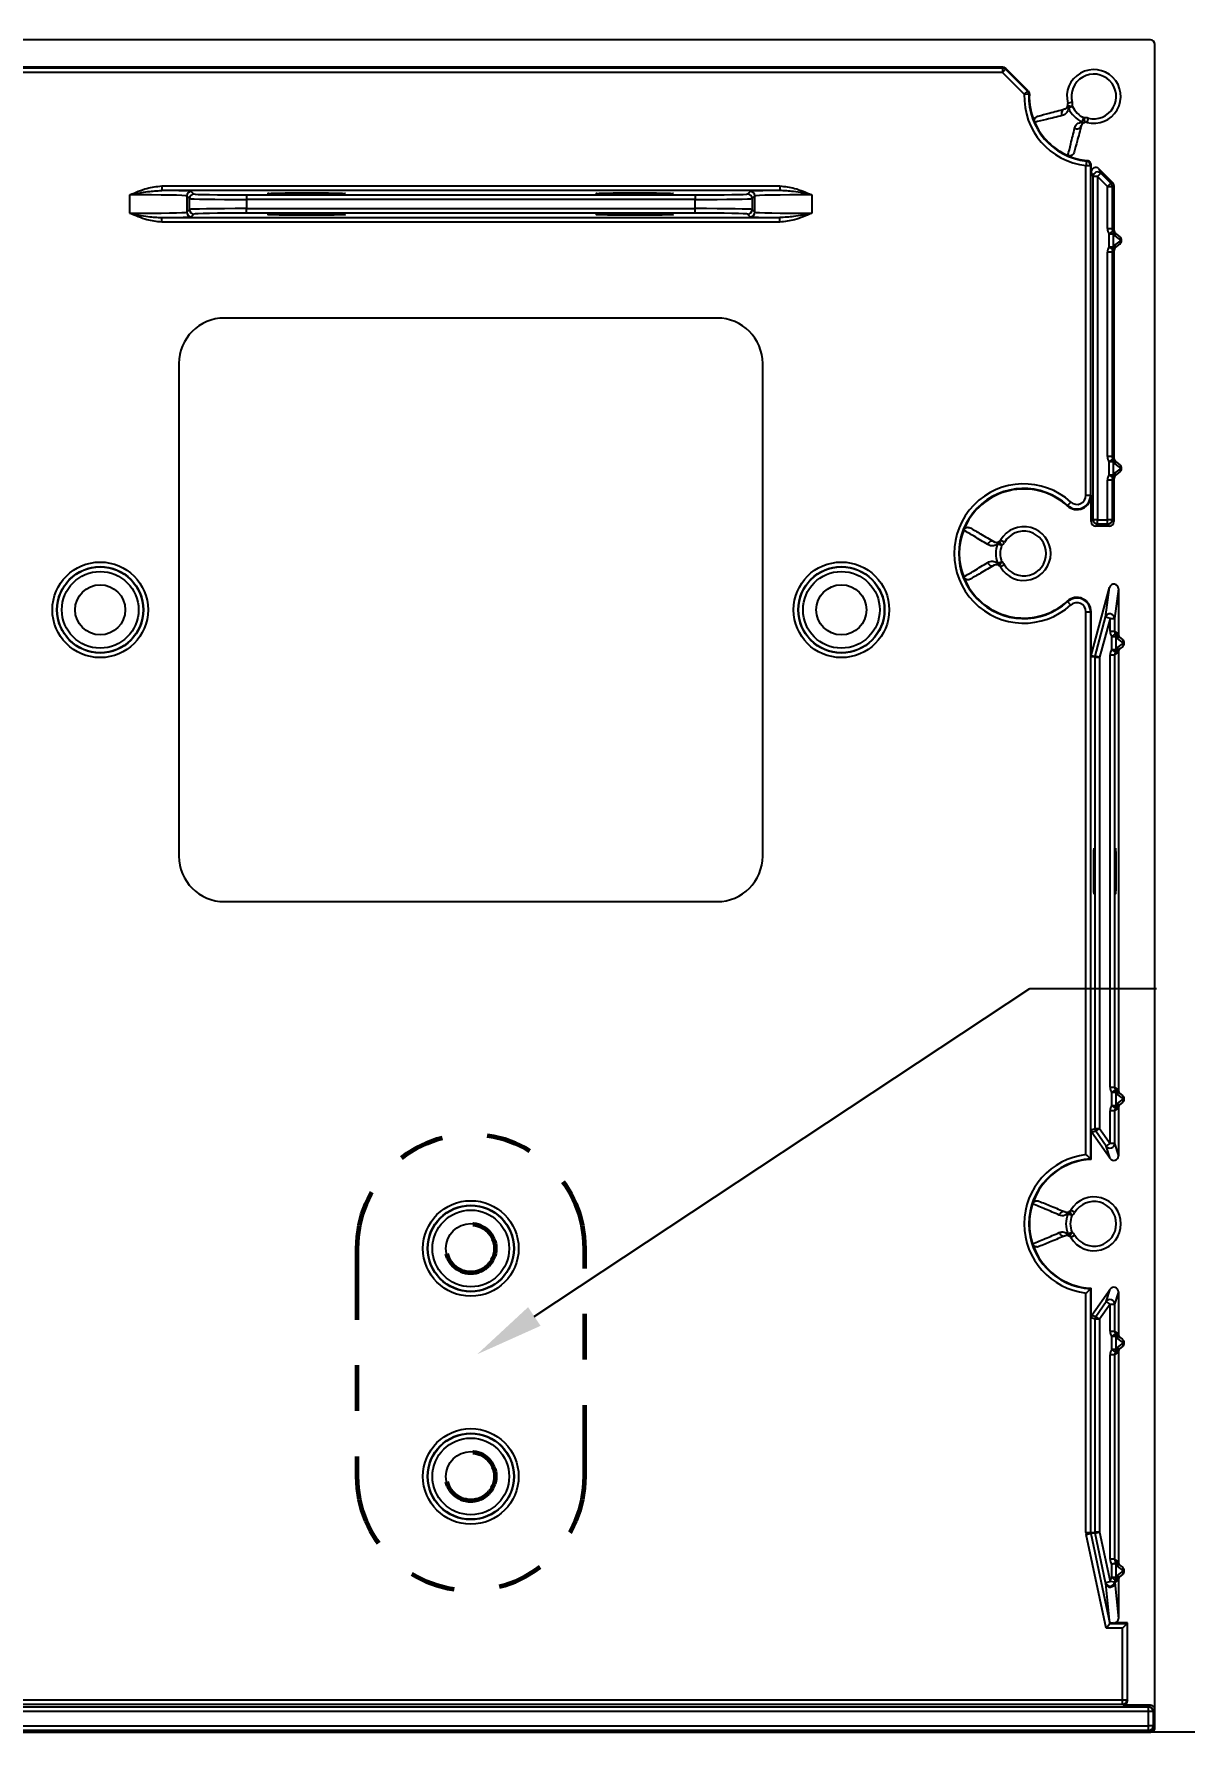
# Model space of a CAD drawing. Extents: x 0 to 11.8, y -8.7 to 0.
# Drawn here: x 6.989 to 9.51, y -8.685 to -4.961 of the extents above; entities that cross this region are included whole.
import ezdxf
from ezdxf import colors
from ezdxf.entities.mleader import LeaderData, LeaderLine
from ezdxf.math import Vec2, Vec3

# ---------------------------------------------------------------- set-up
doc = ezdxf.new("R2010")
doc.units = 0
doc.header["$LTSCALE"] = 0.5
doc.header["$MEASUREMENT"] = 0
doc.linetypes.add('PHANTOM2', pattern=[1.25, 0.625, -0.125, 0.125, -0.125, 0.125, -0.125])
doc.layers.add('End Cap', color=92, linetype='CONTINUOUS')
doc.layers.add('FAB DWG', color=221, linetype='CONTINUOUS')
doc.layers.add('Text-Unprinted', color=131, linetype='CONTINUOUS', plot=False)
doc.styles.get("Standard").update_dxf_attribs({"font": 'arial.ttf'})

msp = doc.modelspace()

# ---------------------------------------------------------------- linework, layer by layer
at = {"layer": 'End Cap', "transparency": 16777216}
for p, q in [((9.4365, -4.9736), (6.4565, -4.9736)), ((9.4465, -8.6357), (9.4465, -4.9836)), ((9.1125, -5.0336), (6.7805, -5.0336)), ((6.781, -5.0348), (9.1119, -5.0348)), ((9.1119, -5.0448), (6.781, -5.0448)), ((9.1119, -5.0348), (9.1125, -5.0336)), ((9.1119, -5.0348), (9.1119, -5.0448)), ((9.119, -5.0378), (9.1119, -5.0448)), ((9.1598, -5.0927), (9.1119, -5.0448)), ((9.1195, -5.0365), (9.119, -5.0378)), ((9.119, -5.0378), (9.1669, -5.0857)), ((9.1682, -5.0852), (9.1195, -5.0365)), ((9.1669, -5.0857), (9.1598, -5.0927)), ((9.1698, -5.093), (9.1598, -5.0927)), ((9.2652, -5.1103), (9.2555, -5.1129)), ((9.2557, -5.1174), (9.2655, -5.1193)), ((9.2655, -5.1193), (9.2568, -5.1232)), ((9.2868, -5.1532), (9.2908, -5.1446)), ((9.2908, -5.1446), (9.2927, -5.1544)), ((9.2998, -5.1449), (9.2972, -5.1546)), ((9.2965, -5.2394), (9.2953, -5.2494)), ((9.3053, -5.2494), (9.2953, -5.2494)), ((9.2953, -5.9724), (9.2953, -5.2494)), ((9.3053, -5.2494), (9.3053, -5.9724)), ((9.3066, -5.2631), (9.3066, -5.2483)), ((9.3108, -5.2732), (9.3066, -5.2631)), ((9.3208, -5.2732), (9.3108, -5.2732)), ((9.3108, -6.0259), (9.3108, -5.2732)), ((9.3278, -5.2662), (9.3208, -5.2732)), ((9.3208, -5.2732), (9.3208, -6.0259)), ((9.3424, -5.2948), (9.3208, -5.2732)), ((9.3236, -5.256), (9.3278, -5.2662)), ((9.3236, -5.256), (9.3537, -5.286)), ((9.3278, -5.2662), (9.3495, -5.2878)), ((9.3424, -5.2948), (9.3495, -5.2878)), ((9.3495, -5.2878), (9.3537, -5.286)), ((7.1986, -5.3538), (7.1986, -5.3134)), ((7.2688, -5.2938), (7.2688, -5.3038)), ((7.2688, -5.2938), (8.6242, -5.2938)), ((8.6242, -5.3038), (7.2688, -5.3038)), ((7.3295, -5.3216), (7.3236, -5.3157)), ((7.3236, -5.3157), (7.3236, -5.3515)), ((7.3295, -5.3456), (7.3295, -5.3216)), ((7.3336, -5.3057), (7.3395, -5.3116)), ((7.4545, -5.3136), (7.4545, -5.3236)), ((7.4545, -5.3136), (8.4385, -5.3136)), ((7.4545, -5.3236), (7.4545, -5.3436)), ((8.4385, -5.3236), (7.4545, -5.3236)), ((8.4385, -5.3136), (8.4385, -5.3236)), ((8.4385, -5.3436), (8.4385, -5.3236)), ((8.5535, -5.3116), (8.5593, -5.3057)), ((8.5693, -5.3157), (8.5635, -5.3216)), ((8.5635, -5.3216), (8.5635, -5.3456)), ((8.5693, -5.3515), (8.5693, -5.3157)), ((8.6242, -5.2938), (8.6242, -5.3038)), ((8.6943, -5.3134), (8.6943, -5.3538)), ((9.3424, -5.3872), (9.3424, -5.2948)), ((9.3424, -5.2948), (9.3524, -5.2948)), ((9.3566, -5.2931), (9.3524, -5.2948)), ((9.3524, -5.2948), (9.3524, -5.3872)), ((9.3566, -5.2931), (9.3566, -5.3905)), ((7.3236, -5.3515), (7.3295, -5.3456)), ((7.3395, -5.3556), (7.3336, -5.3614)), ((7.4545, -5.3536), (7.4545, -5.3436)), ((7.4545, -5.3436), (8.4385, -5.3436)), ((8.4385, -5.3536), (7.4545, -5.3536)), ((8.4385, -5.3536), (8.4385, -5.3436)), ((8.5593, -5.3614), (8.5535, -5.3556)), ((8.5635, -5.3456), (8.5693, -5.3515)), ((7.2688, -5.3634), (8.6242, -5.3634)), ((7.2688, -5.3734), (7.2688, -5.3634)), ((8.6242, -5.3734), (7.2688, -5.3734)), ((8.6242, -5.3734), (8.6242, -5.3634)), ((9.3424, -5.3872), (9.3524, -5.3872)), ((9.3464, -5.3993), (9.3544, -5.3933)), ((9.3551, -5.3993), (9.3464, -5.3993)), ((9.3464, -5.4272), (9.3464, -5.3993)), ((9.3524, -5.3872), (9.3566, -5.3905)), ((9.3551, -5.3993), (9.3551, -5.4272)), ((9.3564, -5.3953), (9.3695, -5.4053)), ((9.3544, -5.4332), (9.3464, -5.4272)), ((9.3464, -5.4272), (9.3551, -5.4272)), ((9.3566, -5.4361), (9.3524, -5.4393)), ((9.3695, -5.4212), (9.3564, -5.4312)), ((9.3566, -5.4361), (9.3566, -5.8905)), ((9.3721, -5.4133), (9.359, -5.4032)), ((9.359, -5.4233), (9.3721, -5.4133)), ((9.3424, -5.8872), (9.3424, -5.4393)), ((9.3524, -5.4393), (9.3424, -5.4393)), ((9.3524, -5.4393), (9.3524, -5.8872)), ((8.4865, -5.5836), (7.4065, -5.5836)), ((7.3065, -5.6836), (7.3065, -6.7636)), ((8.5865, -6.7636), (8.5865, -5.6836)), ((9.3524, -5.8872), (9.3424, -5.8872)), ((9.3464, -5.8993), (9.3544, -5.8933)), ((9.3551, -5.8993), (9.3464, -5.8993)), ((9.3464, -5.9272), (9.3464, -5.8993)), ((9.3524, -5.8872), (9.3566, -5.8905)), ((9.3551, -5.8993), (9.3551, -5.9272)), ((9.3564, -5.8953), (9.3695, -5.9053)), ((9.3695, -5.9212), (9.3564, -5.9312)), ((9.3721, -5.9133), (9.359, -5.9032)), ((9.359, -5.9233), (9.3721, -5.9133)), ((9.3524, -5.9393), (9.3424, -5.9393)), ((9.3424, -6.0259), (9.3424, -5.9393)), ((9.3544, -5.9332), (9.3464, -5.9272)), ((9.3464, -5.9272), (9.3551, -5.9272)), ((9.3566, -5.9361), (9.3524, -5.9393)), ((9.3524, -5.9393), (9.3524, -6.0259)), ((9.3566, -5.9361), (9.3566, -6.0301)), ((9.2551, -5.9946), (9.2543, -5.9955)), ((9.2618, -5.9872), (9.2551, -5.9946)), ((9.2953, -5.9724), (9.3053, -5.9724)), ((9.3053, -5.9724), (9.3066, -5.9724)), ((9.3066, -6.0301), (9.3066, -5.9724)), ((9.3066, -6.0301), (9.3108, -6.0259)), ((9.3208, -6.0259), (9.3108, -6.0259)), ((9.3208, -6.0359), (9.3208, -6.0259)), ((9.3208, -6.0259), (9.3424, -6.0259)), ((9.3424, -6.0359), (9.3424, -6.0259)), ((9.3524, -6.0259), (9.3424, -6.0259)), ((9.3524, -6.0259), (9.3566, -6.0301)), ((9.1165, -6.0756), (9.1079, -6.0706)), ((9.3208, -6.0359), (9.3166, -6.0401)), ((9.3466, -6.0401), (9.3166, -6.0401)), ((9.3424, -6.0359), (9.3208, -6.0359)), ((9.3466, -6.0401), (9.3424, -6.0359)), ((9.1104, -6.0822), (9.1015, -6.0789)), ((9.1048, -6.0739), (9.1104, -6.0822)), ((9.1015, -6.1213), (9.1104, -6.118)), ((9.1104, -6.118), (9.1048, -6.1263)), ((9.1165, -6.1246), (9.1079, -6.1296)), ((9.3069, -6.324), (9.3469, -6.1747)), ((9.3384, -6.2397), (9.3469, -6.1747)), ((9.3666, -6.1773), (9.358, -6.2423)), ((9.3666, -6.1773), (9.3666, -6.277)), ((9.2551, -6.2056), (9.2543, -6.2047)), ((9.2618, -6.213), (9.2551, -6.2056)), ((9.2953, -7.4186), (9.2953, -6.2278)), ((9.2953, -6.2278), (9.3053, -6.2278)), ((9.3053, -6.2278), (9.3053, -7.4278)), ((9.3053, -6.2278), (9.3066, -6.2278)), ((9.3066, -6.3266), (9.3066, -6.2278)), ((9.3155, -6.3251), (9.3384, -6.2397)), ((9.348, -6.2423), (9.3251, -6.3277)), ((9.348, -6.2423), (9.3384, -6.2397)), ((9.348, -6.2705), (9.348, -6.2423)), ((9.348, -6.2423), (9.358, -6.2423)), ((9.358, -6.2423), (9.358, -6.2705)), ((9.348, -6.2705), (9.358, -6.2705)), ((9.3521, -6.2825), (9.3601, -6.2765)), ((9.3521, -6.3104), (9.3521, -6.2825)), ((9.3607, -6.2825), (9.3521, -6.2825)), ((9.358, -6.2705), (9.3666, -6.277)), ((9.3607, -6.2825), (9.3607, -6.3104)), ((9.3621, -6.2785), (9.3752, -6.2885)), ((9.3777, -6.2965), (9.3646, -6.2864)), ((9.3151, -6.3277), (9.3066, -6.3266)), ((9.3069, -6.324), (9.3155, -6.3251)), ((9.3151, -7.3615), (9.3151, -6.3277)), ((9.3151, -6.3277), (9.3251, -6.3277)), ((9.3251, -6.3277), (9.3155, -6.3251)), ((9.3251, -6.3277), (9.3251, -7.3615)), ((9.348, -7.2705), (9.348, -6.3225)), ((9.348, -6.3225), (9.358, -6.3225)), ((9.3601, -6.3165), (9.3521, -6.3104)), ((9.3521, -6.3104), (9.3607, -6.3104)), ((9.3666, -6.3159), (9.358, -6.3225)), ((9.358, -6.3225), (9.358, -7.2705)), ((9.3752, -6.3044), (9.3621, -6.3145)), ((9.3646, -6.3065), (9.3777, -6.2965)), ((9.3666, -6.3159), (9.3666, -7.277)), ((7.4065, -6.8636), (8.4865, -6.8636)), ((9.348, -7.2705), (9.358, -7.2705)), ((9.3521, -7.2825), (9.3601, -7.2765)), ((9.3521, -7.3104), (9.3521, -7.2825)), ((9.3607, -7.2825), (9.3521, -7.2825)), ((9.358, -7.2705), (9.3666, -7.277)), ((9.3607, -7.2825), (9.3607, -7.3104)), ((9.3621, -7.2785), (9.3752, -7.2885)), ((9.3777, -7.2965), (9.3646, -7.2864)), ((9.3646, -7.3065), (9.3777, -7.2965)), ((9.348, -7.3942), (9.348, -7.3225)), ((9.358, -7.3225), (9.348, -7.3225)), ((9.3521, -7.3104), (9.3607, -7.3104)), ((9.3601, -7.3165), (9.3521, -7.3104)), ((9.3666, -7.3159), (9.358, -7.3225)), ((9.358, -7.3225), (9.358, -7.3942)), ((9.3752, -7.3044), (9.3621, -7.3145)), ((9.3666, -7.3159), (9.3666, -7.4213)), ((9.3066, -7.3642), (9.3151, -7.3615)), ((9.3066, -7.429), (9.3066, -7.3642)), ((9.3169, -7.3672), (9.3084, -7.3699)), ((9.3484, -7.427), (9.3084, -7.3699)), ((9.3151, -7.3615), (9.3251, -7.3615)), ((9.3169, -7.3672), (9.3251, -7.3615)), ((9.3398, -7.3999), (9.3169, -7.3672)), ((9.3251, -7.3615), (9.348, -7.3942)), ((9.3398, -7.3999), (9.348, -7.3942)), ((9.3484, -7.427), (9.3398, -7.3999)), ((9.358, -7.3942), (9.348, -7.3942)), ((9.358, -7.3942), (9.3666, -7.4213)), ((9.3053, -7.4278), (9.3066, -7.429)), ((9.2644, -7.5517), (9.2555, -7.5483)), ((9.2589, -7.5433), (9.2644, -7.5517)), ((9.2706, -7.5452), (9.262, -7.5401)), ((9.2555, -7.5924), (9.2644, -7.5889)), ((9.2644, -7.5889), (9.2589, -7.5973)), ((9.2706, -7.5954), (9.262, -7.6006)), ((9.2953, -8.2476), (9.2953, -7.7221)), ((9.3053, -7.7129), (9.3066, -7.7117)), ((9.3053, -7.7129), (9.3053, -8.2476)), ((9.3066, -7.7765), (9.3066, -7.7117)), ((9.3084, -7.7708), (9.3484, -7.7136)), ((9.3169, -7.7735), (9.3398, -7.7408)), ((9.348, -7.7465), (9.3251, -7.7792)), ((9.3398, -7.7408), (9.3484, -7.7136)), ((9.348, -7.7465), (9.3398, -7.7408)), ((9.348, -7.8055), (9.348, -7.7465)), ((9.348, -7.7465), (9.358, -7.7465)), ((9.3666, -7.7194), (9.358, -7.7465)), ((9.358, -7.7465), (9.358, -7.8055)), ((9.3666, -7.7194), (9.3666, -7.8121)), ((9.3151, -7.7792), (9.3066, -7.7765)), ((9.3084, -7.7708), (9.3169, -7.7735)), ((9.3151, -8.2466), (9.3151, -7.7792)), ((9.3251, -7.7792), (9.3151, -7.7792)), ((9.3251, -7.7792), (9.3169, -7.7735)), ((9.3251, -7.7792), (9.3251, -8.2466)), ((9.348, -7.8055), (9.358, -7.8055)), ((9.3521, -7.8176), (9.3601, -7.8116)), ((9.3521, -7.8455), (9.3521, -7.8176)), ((9.3607, -7.8176), (9.3521, -7.8176)), ((9.358, -7.8055), (9.3666, -7.8121)), ((9.3607, -7.8176), (9.3607, -7.8455)), ((9.3621, -7.8136), (9.3752, -7.8236)), ((9.348, -8.3055), (9.348, -7.8576)), ((9.358, -7.8576), (9.348, -7.8576)), ((9.3521, -7.8455), (9.3607, -7.8455)), ((9.3601, -7.8516), (9.3521, -7.8455)), ((9.3666, -7.851), (9.358, -7.8576)), ((9.358, -7.8576), (9.358, -8.3055)), ((9.3752, -7.8395), (9.3621, -7.8496)), ((9.3777, -7.8316), (9.3646, -7.8215)), ((9.3646, -7.8416), (9.3777, -7.8316)), ((9.3666, -7.851), (9.3666, -8.3121)), ((9.2953, -8.2476), (9.3053, -8.2476)), ((9.2958, -8.2518), (9.3056, -8.2497)), ((9.3394, -8.4569), (9.2958, -8.2518)), ((9.3053, -8.2476), (9.3151, -8.2466)), ((9.3154, -8.2487), (9.3056, -8.2497)), ((9.3056, -8.2497), (9.3475, -8.4469)), ((9.3251, -8.2466), (9.3151, -8.2466)), ((9.3154, -8.2487), (9.3251, -8.2466)), ((9.3384, -8.3571), (9.3154, -8.2487)), ((9.3251, -8.2466), (9.3482, -8.3551)), ((9.358, -8.3055), (9.348, -8.3055)), ((9.3521, -8.3455), (9.3521, -8.3176)), ((9.358, -8.3055), (9.3666, -8.3121)), ((9.3607, -8.3176), (9.3607, -8.3455)), ((9.3621, -8.3136), (9.3752, -8.3236)), ((9.3752, -8.3395), (9.3621, -8.3496)), ((9.3777, -8.3316), (9.3646, -8.3215)), ((9.3646, -8.3416), (9.3777, -8.3316)), ((9.3384, -8.3571), (9.3482, -8.3551)), ((9.3386, -8.3594), (9.3384, -8.3571)), ((9.3477, -8.4466), (9.3386, -8.3594)), ((9.3581, -8.3563), (9.3482, -8.3551)), ((9.3521, -8.3455), (9.3607, -8.3455)), ((9.3601, -8.3516), (9.3521, -8.3455)), ((9.3666, -8.351), (9.3583, -8.3573)), ((9.3583, -8.3573), (9.3666, -8.4357)), ((9.3666, -8.351), (9.3666, -8.4357)), ((9.3394, -8.4569), (9.3475, -8.4469)), ((9.3475, -8.4469), (9.3477, -8.4466)), ((9.3475, -8.4469), (9.3852, -8.4469)), ((9.3865, -8.4457), (9.3582, -8.4457)), ((9.3752, -8.4569), (9.3852, -8.4469)), ((9.3852, -8.4469), (9.3865, -8.4457)), ((9.3852, -8.4469), (9.3852, -8.6145)), ((9.3865, -8.6157), (9.3865, -8.4457)), ((9.3752, -8.4569), (9.3394, -8.4569)), ((9.3752, -8.6145), (9.3752, -8.4569)), ((6.4607, -8.6299), (9.4323, -8.6299)), ((9.4323, -8.6399), (6.4607, -8.6399)), ((6.5177, -8.6145), (9.3752, -8.6145)), ((9.3752, -8.6245), (6.5177, -8.6245)), ((9.3752, -8.6145), (9.3852, -8.6145)), ((9.3752, -8.6245), (9.3752, -8.6145)), ((9.3765, -8.6257), (9.3752, -8.6245)), ((9.4365, -8.6257), (9.3765, -8.6257)), ((9.3852, -8.6145), (9.3865, -8.6157)), ((9.4323, -8.6299), (9.4365, -8.6257)), ((9.4323, -8.6399), (9.4323, -8.6299)), ((9.4323, -8.6715), (9.4323, -8.6399)), ((9.4423, -8.6399), (9.4323, -8.6399)), ((9.4465, -8.6357), (9.4423, -8.6399)), ((9.4423, -8.6399), (9.4423, -8.6715)), ((9.4465, -8.675), (9.4465, -8.6357)), ((6.4607, -8.6715), (9.4323, -8.6715)), ((9.4323, -8.6815), (9.4323, -8.6715)), ((9.4423, -8.6715), (9.4323, -8.6715)), ((9.4423, -8.6715), (9.445, -8.6742)), ((6.4565, -8.685), (9.4365, -8.685)), ((6.458, -8.6842), (9.435, -8.6842)), ((9.4323, -8.6815), (6.4607, -8.6815)), ((9.435, -8.6842), (9.4323, -8.6815))]:
    msp.add_line(p, q, dxfattribs=at)
at = {"layer": 'End Cap', "transparency": 16777216, "flags": 128}
for points in [[(9.1669, -5.0857), (9.1674, -5.0854), (9.1682, -5.0852)], [(9.1711, -5.0926), (9.1707, -5.0927), (9.1698, -5.093)], [(9.2965, -5.2394), (9.2968, -5.2391), (9.2976, -5.2383)], [(9.3066, -5.2483), (9.3059, -5.2489), (9.3053, -5.2494)]]:
    msp.add_lwpolyline(points, dxfattribs=at)
at = {"layer": 'End Cap', "transparency": 16777216}
for centre, radius in [((7.134, -6.2236), 0.1048), ((7.134, -6.2236), 0.0948), ((7.134, -6.2236), 0.0941), ((7.134, -6.2236), 0.0841), ((8.759, -6.2236), 0.1048), ((8.759, -6.2236), 0.0948), ((8.759, -6.2236), 0.0941), ((8.759, -6.2236), 0.0841), ((7.134, -6.2236), 0.055), ((8.759, -6.2236), 0.055), ((7.9465, -7.6243), 0.1048), ((7.9465, -7.6243), 0.0948), ((7.9465, -7.6243), 0.0941), ((7.9465, -7.6243), 0.0841), ((7.9465, -7.6243), 0.0545), ((7.9465, -8.1243), 0.1048), ((7.9465, -8.1243), 0.0948), ((7.9465, -8.1243), 0.0941), ((7.9465, -8.1243), 0.0841), ((7.9465, -8.1243), 0.0545)]:
    msp.add_circle(centre, radius, dxfattribs=at)
for centre, radius, start, end in [((9.1119, -5.0448), 0.01, 45.0075, 89.9925), ((9.3125, -5.0976), 0.059, 255, 195), ((9.3125, -5.0976), 0.049, 255, 195), ((9.3125, -5.0976), 0.1527, 178.174, 263.556), ((9.1598, -5.0927), 0.01, 358.1818, 44.9922), ((9.3125, -5.0976), 0.1427, 178.174, 263.556), ((9.3125, -5.0976), 0.1415, 177.9719, 203.7145), ((9.2513, -5.1346), 0.00989, 107.1923, 211.1962), ((9.2458, -5.1154), 0.01, 349.0114, 15), ((9.2636, -5.1188), 0.00806, 169.6059, 213.3163), ((9.3125, -5.0976), 0.0613, 204.7463, 245.2537), ((9.2458, -5.1154), 0.02, 349.0114, 15), ((9.3125, -5.0976), 0.0518, 204.7463, 245.2537), ((9.3125, -5.0976), 0.1415, 203.7145, 246.2855), ((9.2755, -5.1587), 0.00989, 238.8038, 342.8077), ((9.2913, -5.1465), 0.00806, 236.6837, 280.3941), ((9.2946, -5.1642), 0.02, 75, 100.9886), ((9.2946, -5.1642), 0.01, 75, 100.9886), ((9.3125, -5.0976), 0.1415, 246.2855, 263.9734), ((9.2953, -5.2494), 0.01, 0.0178, 83.5382), ((9.3208, -5.2732), 0.01, 45.0699, 179.9301), ((9.3424, -5.2948), 0.01, 0.0075, 44.9925), ((7.3336, -5.3157), 0.01, 90.0204, 179.9796), ((7.3395, -5.3216), 0.01, 90.0204, 179.9796), ((8.5535, -5.3216), 0.01, 0.0204, 89.9796), ((8.5593, -5.3157), 0.01, 0.0204, 89.9796), ((7.3336, -5.3514), 0.01, 180.0204, 269.9796), ((7.3395, -5.3456), 0.01, 180.0204, 269.9796), ((8.5535, -5.3456), 0.01, 270.0204, 359.9796), ((8.5593, -5.3514), 0.01, 270.0204, 359.9796), ((9.349, -5.3969), 0.00655, 338.8795, 34.1006), ((9.3513, -5.4013), 0.00791, 346.1341, 49.799), ((9.349, -5.4296), 0.00655, 325.8994, 21.1205), ((9.3513, -5.4252), 0.00791, 310.201, 13.8659), ((9.3644, -5.4114), 0.00791, 346.1341, 49.799), ((9.3634, -5.4133), 0.01, 307.5, 52.5), ((9.3644, -5.4152), 0.00791, 310.201, 13.8659), ((7.4065, -5.6836), 0.1, 90, 180), ((8.4865, -5.6836), 0.1, 360, 90), ((9.349, -5.8969), 0.00655, 338.8795, 34.1006), ((9.3513, -5.9013), 0.00791, 346.1341, 49.799), ((9.3644, -5.9114), 0.00791, 346.1341, 49.799), ((9.3634, -5.9133), 0.01, 307.5, 52.5), ((9.3644, -5.9152), 0.00791, 310.201, 13.8659), ((9.159, -6.1001), 0.1527, 47.6619, 312.3381), ((9.159, -6.1001), 0.1427, 47.6619, 312.3381), ((9.159, -6.1001), 0.1415, 47.6619, 158.7145), ((9.349, -5.9296), 0.00655, 325.8994, 21.1205), ((9.3513, -5.9252), 0.00791, 310.201, 13.8659), ((9.2753, -5.9724), 0.0313, 227.6619, 360), ((9.2753, -5.9724), 0.03, 227.6619, 360), ((9.2753, -5.9724), 0.02, 227.6619, 360), ((9.3208, -6.0259), 0.01, 180.0204, 269.9796), ((9.3424, -6.0259), 0.01, 270.0204, 359.9796), ((9.159, -6.1001), 0.1415, 158.7145, 201.2855), ((9.0992, -6.0656), 0.01, 304.0114, 330), ((9.159, -6.1001), 0.059, 210, 150), ((9.159, -6.1001), 0.049, 210, 150), ((9.0896, -6.083), 0.00989, 62.1923, 166.1962), ((9.159, -6.1001), 0.0613, 159.7463, 200.2537), ((9.1094, -6.0805), 0.00806, 124.6059, 168.3163), ((9.159, -6.1001), 0.0518, 159.7463, 200.2537), ((9.0992, -6.0656), 0.02, 304.0114, 330), ((9.0896, -6.1172), 0.00989, 193.8038, 297.8077), ((9.1094, -6.1197), 0.00806, 191.6837, 235.3941), ((9.0992, -6.1346), 0.01, 30, 55.9886), ((9.0992, -6.1346), 0.02, 30, 55.9886), ((9.159, -6.1001), 0.1415, 201.2855, 312.3381), ((9.2753, -6.2278), 0.0313, 360, 132.3381), ((9.2753, -6.2278), 0.03, 360, 132.3381), ((9.2753, -6.2278), 0.02, 360, 132.3381), ((9.348, -6.2424), 0.01, 0.4861, 164.5139), ((9.3546, -6.2802), 0.00655, 338.8795, 34.1006), ((9.357, -6.2845), 0.00791, 346.1341, 49.799), ((9.3701, -6.2946), 0.00791, 346.1341, 49.799), ((9.3691, -6.2965), 0.01, 307.5, 52.5), ((9.3251, -6.3277), 0.01, 165.0023, 179.9977), ((9.3546, -6.3128), 0.00655, 325.8994, 21.1205), ((9.357, -6.3084), 0.00791, 310.201, 13.8659), ((9.3701, -6.2984), 0.00791, 310.201, 13.8659), ((7.4065, -6.7636), 0.1, 180, 270), ((8.4865, -6.7636), 0.1, 270, 360), ((9.3546, -7.2802), 0.00655, 338.8795, 34.1006), ((9.357, -7.2845), 0.00791, 346.1341, 49.799), ((9.3701, -7.2946), 0.00791, 346.1341, 49.799), ((9.3691, -7.2965), 0.01, 307.5, 52.5), ((9.3701, -7.2984), 0.00791, 310.201, 13.8659), ((9.3546, -7.3128), 0.00655, 325.8994, 21.1205), ((9.357, -7.3084), 0.00791, 310.201, 13.8659), ((9.3251, -7.3615), 0.01, 180.0056, 214.9944), ((9.348, -7.3941), 0.01, 215.1077, 359.8923), ((9.3127, -7.5703), 0.1527, 96.5167, 263.4833), ((9.3127, -7.5703), 0.1427, 92.946, 267.054), ((9.3127, -7.5703), 0.1415, 92.4708, 161.8479), ((9.3127, -7.5703), 0.059, 210.8298, 149.1702), ((9.3127, -7.5703), 0.049, 210.8298, 149.1702), ((9.3127, -7.5703), 0.1415, 161.8479, 198.1521), ((9.2461, -7.5534), 0.00983, 69.3264, 166.5715), ((9.3127, -7.5703), 0.0613, 158.9165, 201.0835), ((9.2634, -7.55), 0.00806, 123.7761, 167.4866), ((9.2534, -7.535), 0.01, 303.1816, 329.1702), ((9.3127, -7.5703), 0.0518, 158.9165, 201.0835), ((9.2534, -7.535), 0.02, 303.1816, 329.1702), ((9.2461, -7.5872), 0.00983, 193.4285, 290.6736), ((9.2634, -7.5906), 0.00806, 192.5134, 236.2239), ((9.2534, -7.6057), 0.01, 30.8298, 56.8184), ((9.2534, -7.6057), 0.02, 30.8298, 56.8184), ((9.3127, -7.5703), 0.1415, 198.1521, 267.5292), ((9.348, -7.7465), 0.01, 0.1077, 144.8923), ((9.3251, -7.7792), 0.01, 145.0056, 179.9944), ((9.3546, -7.8153), 0.00655, 338.8795, 34.1006), ((9.357, -7.8196), 0.00791, 346.1341, 49.799), ((9.3546, -7.8479), 0.00655, 325.8994, 21.1205), ((9.357, -7.8435), 0.00791, 310.201, 13.8659), ((9.3701, -7.8297), 0.00791, 346.1341, 49.799), ((9.3691, -7.8316), 0.01, 307.5, 52.5), ((9.3701, -7.8335), 0.00791, 310.201, 13.8659), ((9.3251, -8.2466), 0.01, 180.0018, 191.9982), ((9.357, -8.3196), 0.00791, 346.1341, 49.799), ((9.357, -8.3435), 0.00791, 310.201, 13.8659), ((9.3701, -8.3297), 0.00791, 346.1341, 49.799), ((9.3691, -8.3316), 0.01, 307.5, 52.5), ((9.3701, -8.3335), 0.00791, 310.201, 13.8659), ((9.3482, -8.355), 0.01, 192.2776, 352.4702), ((9.3483, -8.3572), 0.01, 192.7318, 359.2682), ((9.3546, -8.3479), 0.00655, 325.8994, 21.1205), ((9.3752, -8.6145), 0.01, 270.0204, 359.9796), ((9.4323, -8.6399), 0.01, 0.0204, 89.9796), ((9.4323, -8.6715), 0.01, 270.0204, 359.9796), ((9.435, -8.6742), 0.01, 270.0204, 359.9796)]:
    msp.add_arc(centre, radius, start, end, dxfattribs=at)
for centre, major_axis, ratio, start_param, end_param in [((9.4365, -4.9836), (0.00707, 0.00707), 0.999695, 5.497939, 7.068431), ((9.1125, -5.0436), (-0.00383, -0.00924), 0.999822, 2.748957, 3.534228), ((9.3166, -5.2631), (-0.00383, 0.00925), 0.998961, 5.105456, 7.460915), ((9.3466, -5.2931), (0.00924, 0.00383), 0.999822, 5.890549, 6.675821), ((7.1986, -5.3158), (0.125, 0), 0.018851, 0.017453, 1.570796), ((7.1986, -5.3058), (0.135, 0), 0.017455, 0.017453, 1.024467), ((7.4545, -5.3215), (0.125, 0), 0.016059, 3.159046, 4.712389), ((7.4545, -5.3115), (0.115, 0), 0.017455, 3.159046, 4.712389), ((8.4385, -5.3115), (0.115, 0), 0.017455, 4.712389, 6.265732), ((8.4385, -5.3215), (0.125, 0), 0.016059, 4.712389, 6.265732), ((8.6943, -5.3058), (0.135, 0), 0.017455, 2.117126, 3.124139), ((8.6943, -5.3158), (0.125, 0), 0.018851, 1.570796, 3.124139), ((7.1986, -5.3514), (0.125, 0), 0.018851, 4.712389, 6.265732), ((7.1986, -5.3614), (0.135, 0), 0.017455, 5.258718, 6.265732), ((7.4545, -5.3456), (0.125, 0), 0.016059, 1.570796, 3.124139), ((7.4545, -5.3556), (0.115, 0), 0.017455, 1.570796, 3.124139), ((8.4385, -5.3456), (0.125, 0), 0.016059, 0.017453, 1.570796), ((8.4385, -5.3556), (0.115, 0), 0.017455, 0.017453, 1.570796), ((8.6943, -5.3614), (0.135, 0), 0.017455, 3.159046, 4.16606), ((8.6943, -5.3514), (0.125, 0), 0.018851, 3.159046, 4.712389), ((9.3624, -5.3872), (0.0159, -0.0122), 0.999758, 3.795974, 4.443867), ((9.3624, -5.3872), (0.00794, -0.00609), 0.999275, 3.795974, 4.443867), ((9.3629, -5.3876), (0.0101, -0.0036), 0.926097, 4.107873, 4.376395), ((9.3715, -5.3876), (0.0196, -0.0068), 0.961861, 4.112653, 4.381175), ((9.3666, -5.3905), (0.00794, -0.00609), 0.999758, 3.795974, 4.712389), ((9.3624, -5.4393), (-0.0159, -0.0122), 0.999758, 4.980911, 5.628804), ((9.3624, -5.4393), (0.00794, 0.00609), 0.999275, 1.839318, 2.487211), ((9.3629, -5.4389), (0.0101, 0.0036), 0.926097, 1.90679, 2.175312), ((9.3715, -5.4389), (0.0196, 0.0068), 0.961861, 1.90201, 2.170532), ((9.3666, -5.4361), (-0.00794, -0.00609), 0.999758, 4.712389, 5.628804), ((9.3624, -5.8872), (0.0159, -0.0122), 0.999758, 3.795974, 4.443867), ((9.3624, -5.8872), (0.00794, -0.00609), 0.999275, 3.795974, 4.443867), ((9.3629, -5.8876), (0.0101, -0.0036), 0.926097, 4.107873, 4.376395), ((9.3715, -5.8876), (0.0196, -0.0068), 0.961861, 4.112653, 4.381175), ((9.3666, -5.8905), (0.00794, -0.00609), 0.999758, 3.795974, 4.712389), ((9.3624, -5.9393), (-0.0159, -0.0122), 0.999758, 4.980911, 5.628804), ((9.3624, -5.9393), (0.00794, 0.00609), 0.999275, 1.839318, 2.487211), ((9.3629, -5.9389), (0.0101, 0.0036), 0.926097, 1.90679, 2.175312), ((9.3715, -5.9389), (0.0196, 0.0068), 0.961861, 1.90201, 2.170532), ((9.3666, -5.9361), (-0.00794, -0.00609), 0.999758, 4.712389, 5.628804), ((9.3166, -6.0301), (-0.00707, -0.00707), 0.999695, 5.497939, 7.068431), ((9.3466, -6.0301), (0.00707, -0.00707), 0.999695, 5.497939, 7.068431), ((9.3566, -6.1773), (0.0013, 0.01), 0.991177, 4.844441, 7.72193), ((9.368, -6.2705), (0.0159, -0.0122), 0.999758, 3.795974, 4.443867), ((9.368, -6.2705), (0.00794, -0.00609), 0.999275, 3.795974, 4.443867), ((9.3685, -6.2708), (0.0101, -0.0036), 0.926097, 4.107873, 4.376395), ((9.3772, -6.2708), (0.0196, -0.0068), 0.961861, 4.112653, 4.381175), ((9.3766, -6.277), (0.00794, -0.00609), 0.999758, 3.795974, 4.712389), ((9.3166, -6.3266), (-0.00992, 0.00131), 0.999845, 6.152306, 6.414065), ((9.368, -6.3225), (-0.0159, -0.0122), 0.999758, 4.980911, 5.628804), ((9.368, -6.3225), (0.00794, 0.00609), 0.999275, 1.839318, 2.487211), ((9.3685, -6.3221), (0.0101, 0.0036), 0.926097, 1.90679, 2.175312), ((9.3772, -6.3221), (0.0196, 0.0068), 0.961861, 1.90201, 2.170532), ((9.3766, -6.3159), (-0.00794, -0.00609), 0.999758, 4.712389, 5.628804), ((9.368, -7.2705), (0.0159, -0.0122), 0.999758, 3.795974, 4.443867), ((9.368, -7.2705), (0.00794, -0.00609), 0.999275, 3.795974, 4.443867), ((9.3685, -7.2708), (0.0101, -0.0036), 0.926097, 4.107873, 4.376395), ((9.3772, -7.2708), (0.0196, -0.0068), 0.961861, 4.112653, 4.381175), ((9.3766, -7.277), (0.00794, -0.00609), 0.999758, 3.795974, 4.712389), ((9.368, -7.3225), (-0.0159, -0.0122), 0.999758, 4.980911, 5.628804), ((9.368, -7.3225), (0.00794, 0.00609), 0.999275, 1.839318, 2.487211), ((9.3685, -7.3221), (0.0101, 0.0036), 0.926097, 1.90679, 2.175312), ((9.3772, -7.3221), (0.0196, 0.0068), 0.961861, 1.90201, 2.170532), ((9.3766, -7.3159), (-0.00794, -0.00609), 0.999758, 4.712389, 5.628804), ((9.3166, -7.3642), (-0.00954, -0.00301), 0.999833, 5.977801, 6.58857), ((9.3566, -7.4213), (0.00301, -0.00955), 0.99832, 5.018304, 7.548066), ((9.3566, -7.7194), (0.00301, 0.00955), 0.99832, 5.018304, 7.548066), ((9.3166, -7.7765), (-0.00954, 0.00301), 0.999833, 5.977801, 6.58857), ((9.368, -7.8056), (0.0159, -0.0122), 0.999758, 3.795974, 4.443867), ((9.368, -7.8056), (0.00794, -0.00609), 0.999275, 3.795974, 4.443867), ((9.3685, -7.8059), (0.0101, -0.0036), 0.926097, 4.107873, 4.376395), ((9.3772, -7.8059), (0.0196, -0.0068), 0.961861, 4.112653, 4.381175), ((9.3766, -7.8121), (0.00794, -0.00609), 0.999758, 3.795974, 4.712389), ((9.368, -7.8576), (-0.0159, -0.0122), 0.999758, 4.980911, 5.628804), ((9.368, -7.8576), (0.00794, 0.00609), 0.999275, 1.839318, 2.487211), ((9.3685, -7.8572), (0.0101, 0.0036), 0.926097, 1.90679, 2.175312), ((9.3772, -7.8572), (0.0196, 0.0068), 0.961861, 1.90201, 2.170532), ((9.3766, -7.851), (-0.00794, -0.00609), 0.999758, 4.712389, 5.628804), ((9.3153, -8.2476), (0.0199, 0.0021), 0.999846, 3.036889, 3.246296), ((9.3153, -8.2476), (0.00995, 0.00105), 0.999538, 3.036889, 3.246296), ((9.368, -8.3056), (0.0159, -0.0122), 0.999758, 3.795974, 4.443867), ((9.368, -8.3056), (0.00794, -0.00609), 0.999275, 3.795974, 4.443867), ((9.3685, -8.3059), (0.0101, -0.0036), 0.926097, 4.107873, 4.376395), ((9.3772, -8.3059), (0.0196, -0.0068), 0.961861, 4.112653, 4.381175), ((9.3772, -8.3572), (0.0196, 0.0068), 0.961861, 1.90201, 2.170532), ((9.3766, -8.3121), (0.00794, -0.00609), 0.999758, 3.795974, 4.712389), ((9.368, -8.3576), (-0.0159, -0.0122), 0.999758, 4.980911, 5.502239), ((9.368, -8.3576), (0.00794, 0.00609), 0.999275, 1.839318, 2.360646), ((9.3685, -8.3572), (0.0101, 0.0036), 0.926097, 1.90679, 2.175312), ((9.3766, -8.351), (-0.00794, -0.00609), 0.999758, 4.712389, 5.628804), ((9.3578, -8.4469), (0.0101, -0.0001), 0.117432, 1.843686, 3.049421), ((9.3566, -8.4357), (0.0011, -0.0101), 0.986342, 6.024283, 6.335488), ((9.3566, -8.4357), (0.0011, -0.0101), 0.986342, 0.052303, 1.464637), ((9.3765, -8.6157), (-0.00707, 0.00707), 0.999695, 2.356347, 3.926839), ((9.4365, -8.6357), (-0.00707, -0.00707), 0.999695, 2.356347, 3.926839), ((9.4465, -3.685), (0, 4.99), 0.017455, 3.124139, 3.141628), ((9.4365, -3.685), (0, 5), 0.01742, 3.124139, 3.141593)]:
    msp.add_ellipse(centre, major_axis=major_axis, ratio=ratio, start_param=start_param, end_param=end_param, dxfattribs=at)
for centre, major_axis in [((7.5868, -5.3105), (0.085, 0)), ((8.3062, -5.3105), (0.085, 0)), ((7.5868, -5.3567), (0.085, 0)), ((8.3062, -5.3567), (0.085, 0)), ((9.3131, -6.7965), (0, 0.05)), ((9.36, -6.7965), (0, 0.05))]:
    msp.add_ellipse(centre, major_axis=major_axis, ratio=0.017455, dxfattribs=at)
for points, knots in [([(9.1682, -5.0852), (9.1689, -5.086), (9.1703, -5.0878), (9.1711, -5.0905), (9.1711, -5.0921), (9.1711, -5.0926)], [0, 0, 0, 0, 0.410742, 0.821484, 1, 1, 1, 1]), ([(9.2429, -5.1397), (9.2314, -5.1424), (9.2112, -5.1473), (9.1914, -5.1523), (9.1829, -5.1545)], [0, 0, 0, 0, 0.568691, 1, 1, 1, 1]), ([(9.1901, -5.1408), (9.1982, -5.1386), (9.2175, -5.1334), (9.2371, -5.1281), (9.2484, -5.1251)], [0, 0, 0, 0, 0.421471, 1, 1, 1, 1]), ([(9.2568, -5.1232), (9.2559, -5.1267), (9.2533, -5.1358), (9.2469, -5.1382), (9.2429, -5.1397)], [0, 0, 0, 0, 0.381177, 1, 1, 1, 1]), ([(9.2484, -5.1251), (9.2504, -5.1243), (9.2535, -5.1231), (9.2551, -5.1189), (9.2557, -5.1174)], [0, 0, 0, 0, 0.625991, 1, 1, 1, 1]), ([(9.1829, -5.1545), (9.1826, -5.1535), (9.1819, -5.1514), (9.1823, -5.1481), (9.1836, -5.1451), (9.186, -5.1426), (9.1883, -5.1413), (9.1898, -5.1408), (9.1901, -5.1408)], [0, 0, 0, 0, 0.182988, 0.365908, 0.551156, 0.744306, 0.947245, 1, 1, 1, 1]), ([(9.2556, -5.2271), (9.2578, -5.2186), (9.2628, -5.1989), (9.2676, -5.1787), (9.2704, -5.1672)], [0, 0, 0, 0, 0.431309, 1, 1, 1, 1]), ([(9.285, -5.1617), (9.2819, -5.173), (9.2767, -5.1926), (9.2715, -5.2119), (9.2693, -5.22)], [0, 0, 0, 0, 0.578529, 1, 1, 1, 1]), ([(9.2704, -5.1672), (9.2717, -5.1636), (9.274, -5.1571), (9.2828, -5.1545), (9.2868, -5.1532)], [0, 0, 0, 0, 0.5457806, 1, 1, 1, 1]), ([(9.2927, -5.1544), (9.2909, -5.1551), (9.2868, -5.1568), (9.2856, -5.1599), (9.285, -5.1617)], [0, 0, 0, 0, 0.447895, 1, 1, 1, 1]), ([(9.2693, -5.22), (9.2689, -5.2212), (9.268, -5.2235), (9.2654, -5.2262), (9.2621, -5.2278), (9.2587, -5.2282), (9.2566, -5.2275), (9.2556, -5.2271)], [0, 0, 0, 0, 0.2108575, 0.4218999, 0.6272128, 0.821936, 1, 1, 1, 1]), ([(9.3066, -5.2483), (9.3065, -5.2471), (9.3062, -5.2449), (9.3045, -5.2419), (9.302, -5.2396), (9.2995, -5.2386), (9.298, -5.2384), (9.2976, -5.2383)], [0, 0, 0, 0, 0.230125, 0.460251, 0.690345, 0.920431, 1, 1, 1, 1]), ([(7.1986, -5.3134), (7.1988, -5.3134), (7.2112, -5.3082), (7.2337, -5.298), (7.2579, -5.2951), (7.2688, -5.2938)], [0, 0, 0, 0, 0.005815, 0.554072, 1, 1, 1, 1]), ([(7.1986, -5.3134), (7.1988, -5.3134), (7.2122, -5.3108), (7.2357, -5.3059), (7.2588, -5.3044), (7.2688, -5.3038)], [0, 0, 0, 0, 0.006212, 0.569843, 1, 1, 1, 1]), ([(8.6242, -5.2938), (8.635, -5.2951), (8.6592, -5.298), (8.6817, -5.3082), (8.6942, -5.3134), (8.6943, -5.3134)], [0, 0, 0, 0, 0.445928, 0.994185, 1, 1, 1, 1]), ([(8.6943, -5.3134), (8.6942, -5.3134), (8.6808, -5.3108), (8.6573, -5.3059), (8.6342, -5.3044), (8.6242, -5.3038)], [0, 0, 0, 0, 0.006212, 0.569843, 1, 1, 1, 1]), ([(7.1986, -5.3538), (7.1988, -5.3538), (7.2122, -5.3564), (7.2357, -5.3613), (7.2588, -5.3628), (7.2688, -5.3634)], [0, 0, 0, 0, 0.006212, 0.569843, 1, 1, 1, 1]), ([(7.2688, -5.3734), (7.2579, -5.3721), (7.2337, -5.3692), (7.2112, -5.359), (7.1988, -5.3538), (7.1986, -5.3538)], [0, 0, 0, 0, 0.445928, 0.994185, 1, 1, 1, 1]), ([(8.6943, -5.3538), (8.6942, -5.3538), (8.6808, -5.3564), (8.6573, -5.3613), (8.6342, -5.3628), (8.6242, -5.3634)], [0, 0, 0, 0, 0.006212, 0.569843, 1, 1, 1, 1]), ([(8.6943, -5.3538), (8.6942, -5.3538), (8.6817, -5.359), (8.6592, -5.3692), (8.635, -5.3721), (8.6242, -5.3734)], [0, 0, 0, 0, 0.005815, 0.554072, 1, 1, 1, 1]), ([(9.0271, -6.0487), (9.0276, -6.0478), (9.0286, -6.0458), (9.0312, -6.0438), (9.0343, -6.0426), (9.0377, -6.0425), (9.0403, -6.0432), (9.0416, -6.0439), (9.0419, -6.044)], [0, 0, 0, 0, 0.182988, 0.365908, 0.551156, 0.744306, 0.947245, 1, 1, 1, 1]), ([(9.08, -6.0806), (9.0699, -6.0745), (9.0522, -6.0636), (9.0347, -6.0532), (9.0271, -6.0487)], [0, 0, 0, 0, 0.568691, 1, 1, 1, 1]), ([(9.0419, -6.044), (9.0492, -6.0483), (9.0665, -6.0582), (9.0841, -6.0684), (9.0942, -6.0743)], [0, 0, 0, 0, 0.421471, 1, 1, 1, 1]), ([(9.1015, -6.0789), (9.0984, -6.0807), (9.0901, -6.0853), (9.0839, -6.0824), (9.08, -6.0806)], [0, 0, 0, 0, 0.3811773, 1, 1, 1, 1]), ([(9.0942, -6.0743), (9.0962, -6.0751), (9.0992, -6.0764), (9.1033, -6.0746), (9.1048, -6.0739)], [0, 0, 0, 0, 0.625991, 1, 1, 1, 1]), ([(9.0271, -6.1515), (9.0347, -6.147), (9.0522, -6.1366), (9.0699, -6.1257), (9.08, -6.1196)], [0, 0, 0, 0, 0.431309, 1, 1, 1, 1]), ([(9.0942, -6.1259), (9.0841, -6.1318), (9.0665, -6.142), (9.0492, -6.1519), (9.0419, -6.1562)], [0, 0, 0, 0, 0.578529, 1, 1, 1, 1]), ([(9.08, -6.1196), (9.0834, -6.1179), (9.0897, -6.115), (9.0978, -6.1193), (9.1015, -6.1213)], [0, 0, 0, 0, 0.5457807, 1, 1, 1, 1]), ([(9.1048, -6.1263), (9.103, -6.1255), (9.099, -6.1238), (9.0959, -6.1252), (9.0942, -6.1259)], [0, 0, 0, 0, 0.447895, 1, 1, 1, 1]), ([(9.0419, -6.1562), (9.0408, -6.1567), (9.0385, -6.1577), (9.0347, -6.1577), (9.0313, -6.1565), (9.0286, -6.1544), (9.0276, -6.1524), (9.0271, -6.1515)], [0, 0, 0, 0, 0.210857, 0.4219, 0.627213, 0.821936, 1, 1, 1, 1]), ([(9.2953, -7.4186), (9.2954, -7.4186), (9.2964, -7.4195), (9.2986, -7.4215), (9.3016, -7.4243), (9.3038, -7.4263), (9.3051, -7.4275), (9.3053, -7.4277), (9.3053, -7.4278)], [0, 0, 0, 0, 0.0068542, 0.214949, 0.4940292, 0.7028139, 0.8510481, 1, 1, 1, 1]), ([(9.1782, -7.5262), (9.1787, -7.5253), (9.1795, -7.5233), (9.182, -7.5211), (9.1851, -7.5197), (9.1886, -7.5193), (9.1909, -7.52), (9.192, -7.5204)], [0, 0, 0, 0, 0.191769, 0.383426, 0.578401, 0.782265, 1, 1, 1, 1]), ([(9.192, -7.5204), (9.201, -7.5241), (9.2202, -7.532), (9.2394, -7.54), (9.2496, -7.5442)], [0, 0, 0, 0, 0.468944, 1, 1, 1, 1]), ([(9.2366, -7.5511), (9.2264, -7.5467), (9.2069, -7.5383), (9.1875, -7.5301), (9.1782, -7.5262)], [0, 0, 0, 0, 0.522369, 1, 1, 1, 1]), ([(9.2555, -7.5483), (9.2535, -7.5495), (9.2461, -7.5541), (9.2406, -7.5523), (9.2366, -7.5511)], [0, 0, 0, 0, 0.280529, 1, 1, 1, 1]), ([(9.2496, -7.5442), (9.2516, -7.5448), (9.2543, -7.5457), (9.2579, -7.5438), (9.2589, -7.5433)], [0, 0, 0, 0, 0.727811, 1, 1, 1, 1]), ([(9.1782, -7.6144), (9.1875, -7.6105), (9.2069, -7.6023), (9.2264, -7.5939), (9.2366, -7.5895)], [0, 0, 0, 0, 0.477631, 1, 1, 1, 1]), ([(9.2496, -7.5964), (9.2394, -7.6007), (9.2202, -7.6086), (9.201, -7.6166), (9.192, -7.6203)], [0, 0, 0, 0, 0.531056, 1, 1, 1, 1]), ([(9.2366, -7.5895), (9.2392, -7.5886), (9.2447, -7.5868), (9.2518, -7.5904), (9.2555, -7.5924)], [0, 0, 0, 0, 0.472231, 1, 1, 1, 1]), ([(9.2589, -7.5973), (9.2571, -7.5966), (9.2536, -7.5951), (9.2509, -7.596), (9.2496, -7.5964)], [0, 0, 0, 0, 0.521458, 1, 1, 1, 1]), ([(9.192, -7.6203), (9.1908, -7.6207), (9.1885, -7.6214), (9.1847, -7.6209), (9.1815, -7.6193), (9.1793, -7.617), (9.1785, -7.6152), (9.1782, -7.6144)], [0, 0, 0, 0, 0.219608, 0.439406, 0.653348, 0.856444, 1, 1, 1, 1]), ([(9.2953, -7.7221), (9.2954, -7.722), (9.2964, -7.7212), (9.2986, -7.7191), (9.3016, -7.7164), (9.3038, -7.7143), (9.3051, -7.7131), (9.3053, -7.713), (9.3053, -7.7129)], [0, 0, 0, 0, 0.006854, 0.214949, 0.494029, 0.702814, 0.851048, 1, 1, 1, 1]), ([(9.3599, -8.3146), (9.3594, -8.3148), (9.3582, -8.3153), (9.3557, -8.3164), (9.3533, -8.3172), (9.3521, -8.3176), (9.3521, -8.3176)], [0, 0, 0, 0, 0.214029, 0.593485, 0.98281, 1, 1, 1, 1]), ([(9.3599, -8.3146), (9.3601, -8.314), (9.3606, -8.3127), (9.3603, -8.3119), (9.3601, -8.3116), (9.3601, -8.3116)], [0, 0, 0, 0, 0.516727, 0.980694, 1, 1, 1, 1]), ([(9.3607, -8.3176), (9.3607, -8.3176), (9.3605, -8.3166), (9.3602, -8.3156), (9.3599, -8.3146)], [0, 0, 0, 0, 0.04087, 1, 1, 1, 1]), ([(9.3581, -8.3563), (9.3581, -8.3565), (9.3582, -8.3568), (9.3583, -8.3572), (9.3583, -8.3573)], [0, 0, 0, 0, 0.570677, 1, 1, 1, 1]), ([(9.4365, -8.685), (9.4367, -8.685), (9.4374, -8.6849), (9.4393, -8.6847), (9.4419, -8.6836), (9.4444, -8.6813), (9.4461, -8.6783), (9.4464, -8.6761), (9.4465, -8.675)], [0, 0, 0, 0, 0.043008, 0.141486, 0.356145, 0.570773, 0.785386, 1, 1, 1, 1])]:
    msp.add_open_spline(points, degree=3, knots=knots, dxfattribs=at)
at = {"layer": 'FAB DWG', "color": 1, "linetype": 'PHANTOM2', "lineweight": 60, "ltscale": 0.5, "transparency": 16777216}
msp.add_lwpolyline([(7.6965, -8.1243, 1), (8.1965, -8.1243), (8.1965, -7.6243, 1), (7.6965, -7.6243)], format="xyb", close=True, dxfattribs=at)
for centre in [(7.9465, -7.6243), (7.9465, -8.1243)]:
    msp.add_circle(centre, 0.0535, dxfattribs=at)
at = {"layer": 'Text-Unprinted', "ltscale": 0.5, "transparency": 16777216}
msp.add_lwpolyline([(0, 0), (11.6642, 0), (11.6642, -8.685), (0, -8.685)], close=True, dxfattribs=at)

# ---------------------------------------------------------------- leaders
at = {"layer": 'FAB DWG', "transparency": 16777216}
ml = msp.add_multileader_mtext('Standard', dxfattribs=at)
ml.set_content('\\A1;DRILL {\\H0.7x;\\S7/64;}" HOLES USING DIMPLES TO LOCATE', color=256)
ml.set_leader_properties()
ml.build(insert=Vec2(0, 0))
ml.multileader.update_dxf_attribs({"dogleg_length": 0.0922, "arrow_head_size": 0.15})
ctx = ml.context
ctx.base_point, ctx.char_height, ctx.arrow_head_size, ctx.landing_gap_size, ctx.plane_origin = Vec3(9.45, -7.0544), 0.188, 0.15, 0.09, Vec3(14.1537, -8.5434)
notes = []
notes.append((ctx, [(1, (1, 1, 0), (9.1721, -7.0544), (1, 0), 0.2778, [(0, [(7.9607, -7.8563)], 0, [])])]))
ctx.mtext.insert, ctx.mtext.width, ctx.mtext.defined_height, ctx.mtext.flow_direction = Vec3(9.54, -6.9588), 2.307685, 0.426, 5
for ctx, leaders in notes:
    for number, flags, end, landing, length, lines in leaders:
        leader = LeaderData()
        leader.index, (leader.has_last_leader_line, leader.has_dogleg_vector, leader.attachment_direction) = number, flags
        leader.last_leader_point, leader.dogleg_vector, leader.dogleg_length = Vec3(end), Vec3(landing), length
        for number, points, colour, breaks in lines:
            line = LeaderLine()
            line.index, line.vertices, line.color, line.breaks = number, Vec3.list(points), colors.encode_raw_color(colour), breaks
            leader.lines.append(line)
        ctx.leaders.append(leader)

doc.saveas('drawing.dxf')
